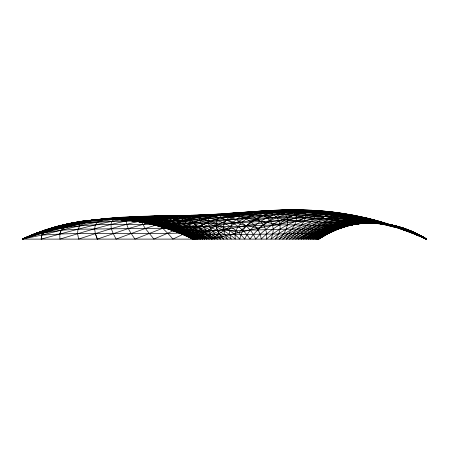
<?xml version="1.0" encoding="UTF-8"?>
<svg xmlns="http://www.w3.org/2000/svg" width="449" height="449" viewBox="0 0 449 449"><rect width="100%" height="100%" fill="white"/><g stroke="black" fill="none" stroke-linecap="round" stroke-linejoin="round"><path stroke-width="0.67" d="M356.512 224.006L346.634 226.201L337.126 229.428L327.804 233.744L318.768 239.109L22.45 239.109C43.727 228.53 67.356 225.791 90.316 221.133C121.303 217.602 152.548 218.641 183.663 217.67C216.772 216.424 249.796 213.107 282.747 210.07C314.519 210.536 345.595 217.922 376.863 222.732L381.678 222.07L367.035 218.192L353.139 215.155L326.243 211.372L301.251 210.171L291.322 210.862L287.517 210.059L278.408 210.991L273.553 210.418L265.314 211.49L258.007 213.309L251.625 215.829L246.175 218.966L241.674 222.569L238.211 226.453L235.91 230.489L234.917 234.681L235.383 239.109C209.717 217.215 173.909 213.668 141.654 216.861L140.778 218.36C142.142 226.622 149.18 232.509 153.782 239.109C176.463 229.72 198.817 218.612 223.136 214.139C237.976 212.545 252.877 211.805 267.772 210.744C316.483 206.652 365.239 215.829 410.891 232.638L411.604 232.621L409.196 231.735C380.853 220.526 350.944 213.011 320.418 211.675C286.799 210.02 253.359 214.616 219.971 217.765C191.358 220.279 162.605 220.953 133.897 220.874L119.238 219.606L106.132 219.342L93.51 219.948L97.882 219.797C143.169 217.035 188.569 217.007 233.884 214.869C253.938 213.533 274.008 212.057 294.123 212.422C309.108 212.304 323.942 215.15 338.933 214.543C369.252 217.367 398.875 226.526 426.539 239.109L417.301 234.294C385.663 218.562 345.685 219.028 316.04 239.109C328.32 231.948 341.717 226.655 355.748 224.186L356.225 224.079C380.539 219.965 405.739 226.257 426.55 239.109L411.604 232.621L396.085 226.745C352.673 211.243 296.856 202.398 261.189 239.109C259.993 228.075 250.514 219.909 240.479 216.541C227.924 212.158 214.684 214.97 201.792 215.189C176.923 216.238 151.885 214.673 127.219 218.669C98.045 223.209 69.651 231.448 41.196 239.109L41.723 235.096L43.441 232.947C94.644 212.551 150.83 217.378 204.722 214.796C240.496 213.163 276.219 208.516 312.089 210.312C351.679 212.214 390.658 222.39 426.55 239.109L426.55 239.109C402.523 223.956 372.316 218.45 344.838 226.549L337.951 226.88L321.568 225.325L287.635 224.831L263.574 225.235L238.211 226.453L203.397 226.902L165.496 226.027L156.69 225.527L144.118 222.682L131.501 220.7L148.473 223.007L187.261 223.563L232.739 222.94L269.967 221.093L287.932 220.869L333.074 222.597L350.523 224.68L366.322 222.889L375.88 222.844L385.343 223.725L382.352 223.922L370.734 223.086L357.174 220.425L324.851 216.558L295.885 214.678L274.165 214.729L219.095 217.608L164.267 218.758L144.146 218.921L136.333 217.832L123.077 217.316L97.893 219.617L79.495 222.07L56.748 226.498L44.979 230.113C69 222.025 94.498 218.332 119.821 219.645C127.937 220.021 136.041 219.101 144.146 218.921C169.7 219.438 194.793 227.587 217.462 239.109C210.716 233.076 200.58 227.845 199.188 218.029L199.951 216.272L201.792 215.189L204.722 214.796L213.915 214.723L265.308 211.49L291.322 210.862L316.118 211.9L338.933 214.543L358.891 218.13L394.076 225.667L409.903 231.022L411.452 231.213C391.051 222.356 367.725 220.268 346.235 226.29L334.651 229.793L324.621 234.002L314.85 239.109C344.692 219.14 384.771 218.124 416.627 233.974L426.55 239.109C390.299 223.439 351.724 212.124 312.089 210.312C282.365 209.071 252.714 211.552 223.136 214.139C165.249 218.59 105.846 212.809 49.407 229.17L44.979 230.113M41.19 239.109L41.729 235.096L43.446 232.952C61.687 226.622 80.685 221.739 99.88 219.275C115.595 218.091 131.321 217.047 147.076 216.547C176.513 214.914 207.141 221.654 231.291 239.109C222.85 221.862 245.839 211.709 259.488 211.159C276.292 209.116 286.866 225.802 275.13 239.109L291.895 229.248L301.111 225.061L311.039 221.587L321.731 219.005L333.237 217.473L345.601 217.136L358.891 218.13L367.114 218.197L358.459 219.752L339.219 218.382L287.349 211.737L267.772 210.744L261.099 212.04L253.562 214.392L245.199 217.922L235.961 222.788L225.55 229.36L211.625 239.109C203.094 228.62 191.128 221.509 179.185 215.503C144.561 217.406 111.29 228.305 78.603 239.109L77.587 233.704L77.946 229.214L79.984 225.74C87.566 220.296 97.349 219.814 106.301 218.618C120.893 217.439 135.57 217.383 150.146 218.831C172.264 223.22 194.479 228.418 214.543 239.109C206.164 231.925 193.536 227.362 189.366 216.457L190.028 215.469C212.023 213.415 237.521 219.23 249.998 239.109C272.936 206.091 318.212 208.285 353.161 215.363C348.8 214.706 343.58 217.041 339.219 218.382C295.88 218.197 253.494 229.085 211.625 239.109M375.965 222.822L363.651 223.366C347.06 224.427 330.851 229.894 317.016 239.109C328.78 232.105 341.47 226.453 355.08 224.32L355.748 224.186C377.317 220.47 399.689 224.904 419.012 234.889L426.539 239.109C405.604 227.89 382.262 221.761 358.891 218.13C345.051 218.478 331.059 218.046 317.578 221.845C303.9 225.488 291.042 231.633 279.059 239.109C287.394 232.038 293.652 214.094 278.408 210.991C263.041 213.702 242.684 221.733 239.822 239.109C223.866 222.957 200.826 216.295 178.623 215.655C137.865 214.858 98.477 227.469 59.891 239.109L59.818 234.058L61.126 230.247C72.396 221.065 88.554 224.337 101.732 219.999C118.166 217.249 134.84 216.266 151.47 217.428C176.833 219.207 201.904 226.279 223.922 239.109C211.76 228.664 214.066 213.601 231.594 213.174C247.13 210.85 269.596 220.42 266.291 239.109C287.815 220.745 317.488 210.059 345.601 217.136C373.226 221.761 402.046 224.191 426.55 239.109C407.322 230.533 387.465 223.338 367.035 218.192L349.85 215.38L308.525 210.452L292.9 210.385L277.055 210.963L270.494 212.843L263.142 215.823L255.099 220.038L246.563 225.589C229.299 222.328 212.714 211.776 194.636 215.773C167.516 219.881 141.682 229.579 116.095 239.109C113.389 233.766 109.298 227.514 111.779 221.368C117.021 215.391 126.169 218.349 133.039 216.766C146.144 216.261 159.288 216.715 172.27 218.635C191.802 221.699 210.772 228.49 227.48 239.109C204.716 204.261 287.657 202.353 270.904 239.109C286.675 227.295 305.157 218.82 324.851 216.558C343.996 214.235 363.078 217.821 381.678 222.07M353.161 215.363C347.133 216.889 340.999 218.057 335.089 220.038C318.341 225.117 301.206 229.619 286.221 239.109C292.9 231.594 307.223 224.534 305.55 212.815C300.976 207.724 293.045 210.491 287.349 211.737C276.825 215.06 267.385 221.054 258.961 228.092L246.563 225.589L238.644 232.52L225.55 229.36L203.593 219.061L194.636 215.773L191.779 215.245L180.863 216.182L169.048 218.012L156.331 220.712L111.779 221.368L84.131 223.136L64.819 227.407L43.446 232.952L22.45 239.109C54.941 226.655 89.643 217.372 124.687 218.444C150.168 220.19 175.099 227.621 197.857 239.109C177.563 229.972 155.988 223.686 133.897 220.874L120.68 219.69L107.507 219.376C78.148 219.786 49.064 226.79 22.45 239.109L41.729 235.096L59.818 234.058L61.126 230.247C83.649 224.668 106.374 219.662 129.486 217.282C134.122 216.261 138.864 217.052 143.506 217.619C170.356 219.101 196.976 226.133 220.588 239.109C215.026 233.772 205.681 226.633 208.953 217.866L210.901 215.991L213.915 214.723C230.646 215.065 248.999 222.704 255.655 239.109C270.595 221.694 293.444 212.5 316.118 211.9C354.306 212.5 391.842 223.63 426.539 239.109C408.41 228.002 387.1 221.901 365.783 223.03L366.143 222.94M33.585 234.322L22.45 239.109L50.344 230.242L22.45 239.109C54.733 225.701 89.632 217.877 124.687 218.444C153.014 219.466 181.048 227.772 206.905 239.109C190.46 229.866 173.365 220.897 155.118 215.941L154.333 216.581C158.037 225.606 167.056 231.375 172.786 239.109C194.041 229.49 214.628 217.277 237.841 212.972C258.399 213.881 278.436 219.196 298.894 221.02C307.391 216.323 317.516 209.565 327.596 211.984L327.815 213.051C318.262 224.096 303.389 229.198 292.658 239.109C309.905 230.174 328.382 223.254 347.363 219.151C363.926 217.142 380.314 222.306 396.085 226.745L411.604 232.621C386.651 221.963 359.829 217.714 333.225 213.522C309.849 211.805 286.395 213.247 263.142 215.823C217.933 222.176 172.326 224.859 126.685 224.343C95.474 224.034 63.556 225.639 33.585 234.322C57.382 224.859 82.891 219.713 108.506 219.387C140.273 219.073 171.973 226.116 200.928 239.109C178.837 228.154 155.073 218.293 130.047 218.096C98.701 216.424 67.878 224.921 37.98 233.272C62.708 223.911 88.964 219.589 115.275 218.192C148.439 217.552 181.963 224.455 211.81 239.109C201.141 230.893 187.233 226.257 178.623 215.655L179.185 215.503C202.83 214.24 229.085 219.858 244.671 239.109C252.703 221.48 273.132 213.168 291.322 210.862C304.725 217.754 288.943 233.11 282.741 239.109C302.205 227.245 324.447 219.6 347.363 219.151C368.702 218.248 389.519 223.911 409.196 231.735L416.627 233.974L426.539 239.109C405.733 228.906 383.48 221.295 360.255 219.522C347.296 220.465 333.472 219.275 321.568 225.325C310.388 228.659 299.674 233.362 289.521 239.109C298.226 230.522 311.41 225.179 316.5 213.55L316.118 211.9C312.773 209.049 307.896 210.699 304.024 211.299C294.763 213.718 286.417 218.652 278.762 224.276C258.31 222.126 238.627 214.448 217.995 214.094C188.9 216.609 161.859 228.771 134.902 239.109C131.321 233.536 126.663 227.907 126.287 221.015L127.219 218.669L129.486 217.282C156.42 212.82 181.519 227.649 204.733 239.109C185.027 231.162 165.849 219.999 144.146 218.921M120.68 219.69L106.351 219.342L93.611 219.943L81.067 221.368L83.121 221.239C120.641 215.947 159.614 222.12 193.513 239.109L181.447 233.766L169.155 229.231L156.69 225.527L169.048 229.231L207.017 230.584L242.825 230.388L279.856 229.231L310.489 229.046L328.988 230.113L337.227 229.4L327.804 233.744L318.655 239.109L327.59 233.766L336.817 229.484L346.634 226.201L336.301 229.568L326.524 233.862L317.78 239.109C332.378 229.866 349.047 224.045 366.322 222.889M124.687 218.444C106.385 218.635 88.195 220.448 70.145 223.428C53.706 226.812 37.727 232.184 22.45 239.109C53.667 227.239 86.55 217.754 120.253 218.775C150.931 219.095 181.564 225.847 209.268 239.109L193.721 229.995L166.944 215.688C174.723 224.029 184.747 230.163 191.998 239.109C211.574 228.732 230.5 215.599 252.759 211.776C275.108 212.181 297.081 216.878 319.301 218.792C325.744 215.947 332.715 212.282 339.949 213.073L340.039 213.645C325.233 222.014 308.957 228.137 295.638 239.109C309.058 233.031 322.191 225.578 336.829 223.024C346.106 219.971 355.855 219.314 365.525 220.392C386.931 222.042 407.204 230.247 426.55 239.109L418.103 234.647C381.56 217.35 335.027 214.403 301.111 239.109C310.433 235.091 319.116 229.776 328.528 225.97C338.086 224.146 347.431 221.172 357.174 220.425C381.476 219.948 404.97 228.648 426.55 239.109C408.203 228.075 386.741 221.778 365.245 223.136L363.651 223.366L373.927 223.159C389.586 223.636 404.97 227.828 418.928 234.894M120.253 218.775C147.71 219.847 174.246 228.311 199.3 239.109C164.278 220.756 123.183 216.631 84.322 221.138L83.121 221.239C62.164 224.259 41.813 230.629 22.45 239.109L33.675 234.299L45.141 230.073M33.821 234.266L45.725 229.961L57.539 226.38M150.146 218.831C136.075 216.149 121.505 217.389 107.322 218.691C102.883 219.595 97.73 220.594 95.334 224.915L94.621 228.788L95.34 233.575L97.332 239.109L128.341 228.541L156.336 220.712M35.409 233.862C86.82 213.629 146.918 214.179 196.606 239.109C160.445 221.834 119.131 214.28 79.495 222.07M34.775 234.024C88.391 213.73 151.032 212.775 202.74 239.109L190.73 234.069L168.01 226.066L157.964 223.114M36.375 233.626L49.407 229.17L61.85 225.628L76.291 222.564L64.224 225.196M85.944 220.975L84.322 221.138C62.939 223.995 42.111 230.275 22.45 239.109C67.647 218.399 119.855 213.673 168.01 226.066M58.145 226.285L45.725 229.961L34.034 234.21L34.343 234.137C71.043 220.145 111.537 215.194 150.219 223.069M41.723 235.096L61.126 230.247L77.946 229.214L162.858 228.238L198.402 226.897L216.878 225.269L273.912 217.552L292.535 215.615L311.039 214.543L329.229 214.628L346.937 215.963L378.905 222.435L395.507 227.031L411.363 232.638M69.505 223.495L70.145 223.428L56.748 226.498L69.505 223.495L82.246 221.301L81.067 221.368L93.925 219.937L106.8 219.359L106.132 219.342L119.238 219.606L106.132 219.342M358.459 219.752L361.507 219.017L394.345 227.11L396.59 226.913L381.482 222.148L365.935 218.276M64.819 227.413L84.131 223.136M353.183 224.579C338.709 227.071 324.79 232.184 311.864 239.109C342.43 218.719 383.199 216.968 415.774 233.761M107.507 219.376L94.464 219.931L81.252 221.351L68.776 223.574L69.084 223.535M246.563 225.589C185.123 238.251 122.044 231.459 59.818 234.058M246.563 225.589C284.425 219.095 323.157 212.804 361.507 219.017M43.446 232.952L61.126 230.247M365.245 223.136L374.646 223.08L384.883 223.81M327.804 233.744L320.266 234.176L299.825 233.671L220.128 234.754L187.048 233.985L181.244 233.761L169.048 229.231L181.244 233.761L193.222 239.109C170.334 227.89 145.296 221.048 119.821 219.645M418.103 234.647L426.55 239.109C405.211 226.577 379.725 220.206 355.08 224.32L354.227 224.461C339.904 226.947 326.17 232.111 313.453 239.109C347.038 216.491 392.561 218.242 426.539 239.109L409.196 231.735M394.374 225.499L392.303 225.572L380.135 223.602L369.555 221.065L357.174 220.425L344.967 220.942L333.074 222.597L321.568 225.325L314.092 229.226L298.456 239.109C317.87 229.433 338.821 222.199 360.609 221.048C379.27 220.38 397.573 226.094 414.522 233.429M93.51 219.948L106.351 219.342M83.121 221.239L84.322 221.138M94.834 219.887L109.96 218.685M107.322 218.691L117.964 217.9M99.846 219.651L111.582 219.325M132.191 220.751L118.783 219.589L132.904 220.807C154.523 223.742 175.969 229.338 195.545 239.109C176.861 230.584 157.268 223.787 136.855 220.987M364.537 223.26L373.927 223.159L383.193 223.956L392.92 225.606M403.151 228.025L400.575 227.789C368.545 217.945 332.047 220.745 303.614 239.109C324.79 227.957 348.323 219.612 372.625 221.727C388.273 223.394 403.505 227.879 417.766 234.496C398.027 225.482 375.942 219.881 354.177 222.496C337.3 225.123 320.434 229.837 305.954 239.109C334.258 222.833 368.365 217.799 399.784 227.553L409.903 231.022L418.558 234.833L426.55 239.109C413.551 231.611 399.324 226.122 384.445 223.871M419.259 234.945L411.402 231.213L403.017 228.025L394.166 225.521M157.565 220.605C212.338 222.917 267.043 214.51 321.731 219.005C333.955 219.836 346.196 220.728 358.218 223.164C378.945 222.743 400.25 224.848 418.833 234.894L418.709 234.878C407.271 229.299 395.002 225.471 382.352 223.922L381.341 223.81C356.259 221.413 329.762 225.881 308.115 239.109C320.693 233.222 333.046 226.122 347.083 224.466C361.512 222.227 376.29 222.407 390.613 225.275L401.21 227.946L410.274 231.123L418.558 234.833M131.725 220.712L131.501 220.7C153.334 223.484 174.908 229.316 194.675 239.109C171.793 228.401 147.177 221.015 121.847 219.729M158.94 225.724L160.119 225.813M143.775 216.295L147.076 216.547M144.572 222.71L144.118 222.682L144.572 222.71C161.629 226.15 178.393 231.347 193.996 239.109C178.135 231.673 161.432 226.055 144.23 222.682L156.914 225.538L169.155 229.231M156.914 225.538L157.352 225.583M155.118 215.941L160.136 217.198M390.613 225.275C363.37 220.184 333.893 224.786 310.085 239.109C337.446 224.466 370.487 218.281 400.575 227.789M376.863 222.732L394.345 227.11M166.944 215.688L167.617 215.89M399.784 227.553L409.437 230.865L418.361 234.76L426.55 239.109M401.21 227.946L409.903 231.022L418.361 234.76M396.085 226.745L410.723 232.301M181.244 233.761L193.126 239.109M326.243 211.372L327.59 211.984M220.128 234.754L217.58 230.623L216.25 226.739M95.34 233.575L97.332 239.109M327.164 233.806L318.33 239.109L327.59 233.766L337.126 229.428L346.83 226.15L336.817 229.484L327.164 233.806M45.371 230.034L33.675 234.299L45.371 230.034"/></g></svg>
